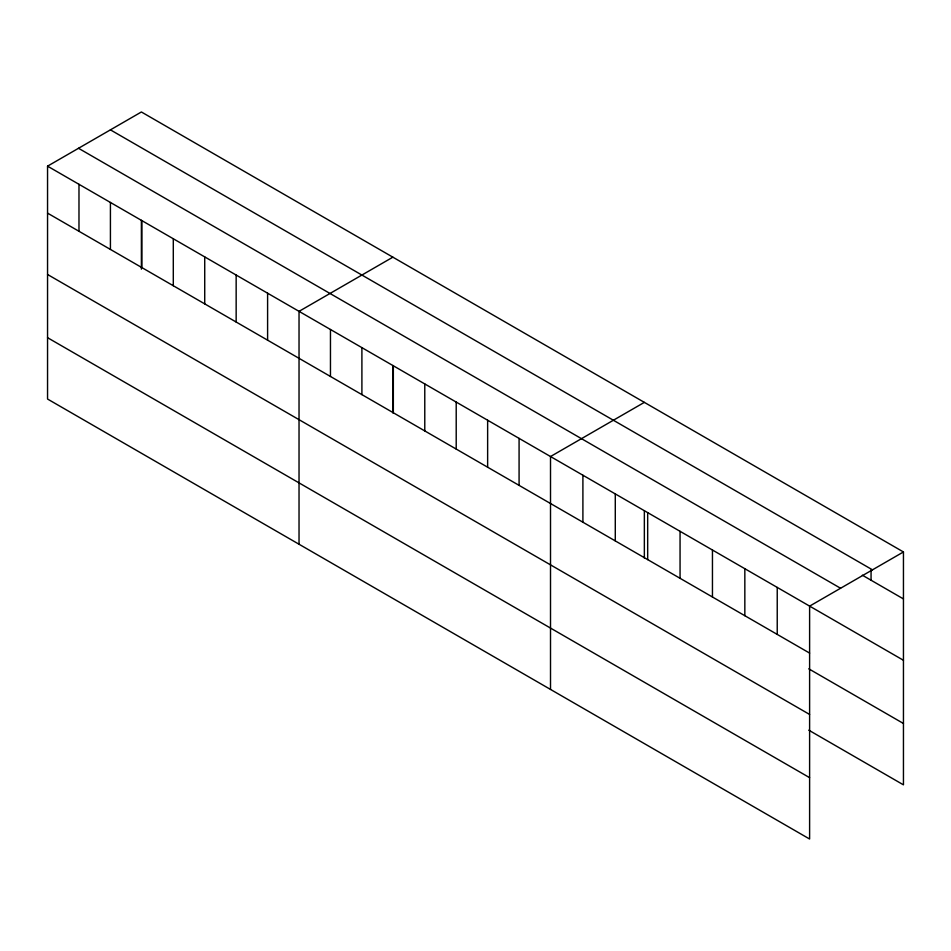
<?xml version="1.0" encoding="UTF-8"?>
<svg xmlns="http://www.w3.org/2000/svg" width="951" height="951" viewBox="0 0 951 951"><rect width="100%" height="100%" fill="white"/><g stroke="black" fill="none" stroke-linecap="round" stroke-linejoin="round"><path stroke-width="1.43" d="M903.45 551.96L809.61 606.132L809.61 839.02L47.55 399.04L47.55 166.163L141.39 111.98L903.45 551.96L903.45 784.837L808.778 730.178M392.87 257.174L299.03 311.357L299.03 544.234M644.35 402.368L550.51 456.539L550.51 689.427M110.423 129.859L872.483 569.839M862.343 575.189L903.45 598.928M78.517 148.285L840.577 588.253M47.55 166.163L903.45 660.279M47.55 213.131L809.61 653.099M808.778 668.826L903.45 723.485M47.55 274.482L809.61 714.451M47.55 337.688L809.61 777.668M871.057 569.958L871.057 580.229M777.229 587.433L777.229 634.4M744.835 568.734L744.835 615.701M712.454 550.035L712.454 597.002M680.06 531.336L680.06 578.303M647.679 512.637L647.679 559.604M644.35 510.687L644.35 558.094M615.285 493.938L615.285 540.905M582.904 475.238L582.904 522.206M519.08 438.399L519.08 485.367M487.637 420.247L487.637 467.214M456.207 402.095L456.207 449.062M424.776 383.942L424.776 430.91M393.334 365.802L393.334 412.77M392.87 365.493L392.87 412.9M361.903 347.65L361.903 394.617M330.461 329.498L330.461 376.465M267.6 293.205L267.6 340.173M236.157 275.053L236.157 322.02M204.727 256.901L204.727 303.868M173.296 238.76L173.296 285.728M141.854 220.608L141.854 267.576M141.39 220.299L141.39 269.145M110.423 202.456L110.423 249.424M78.981 184.316L78.981 231.283"/></g></svg>
